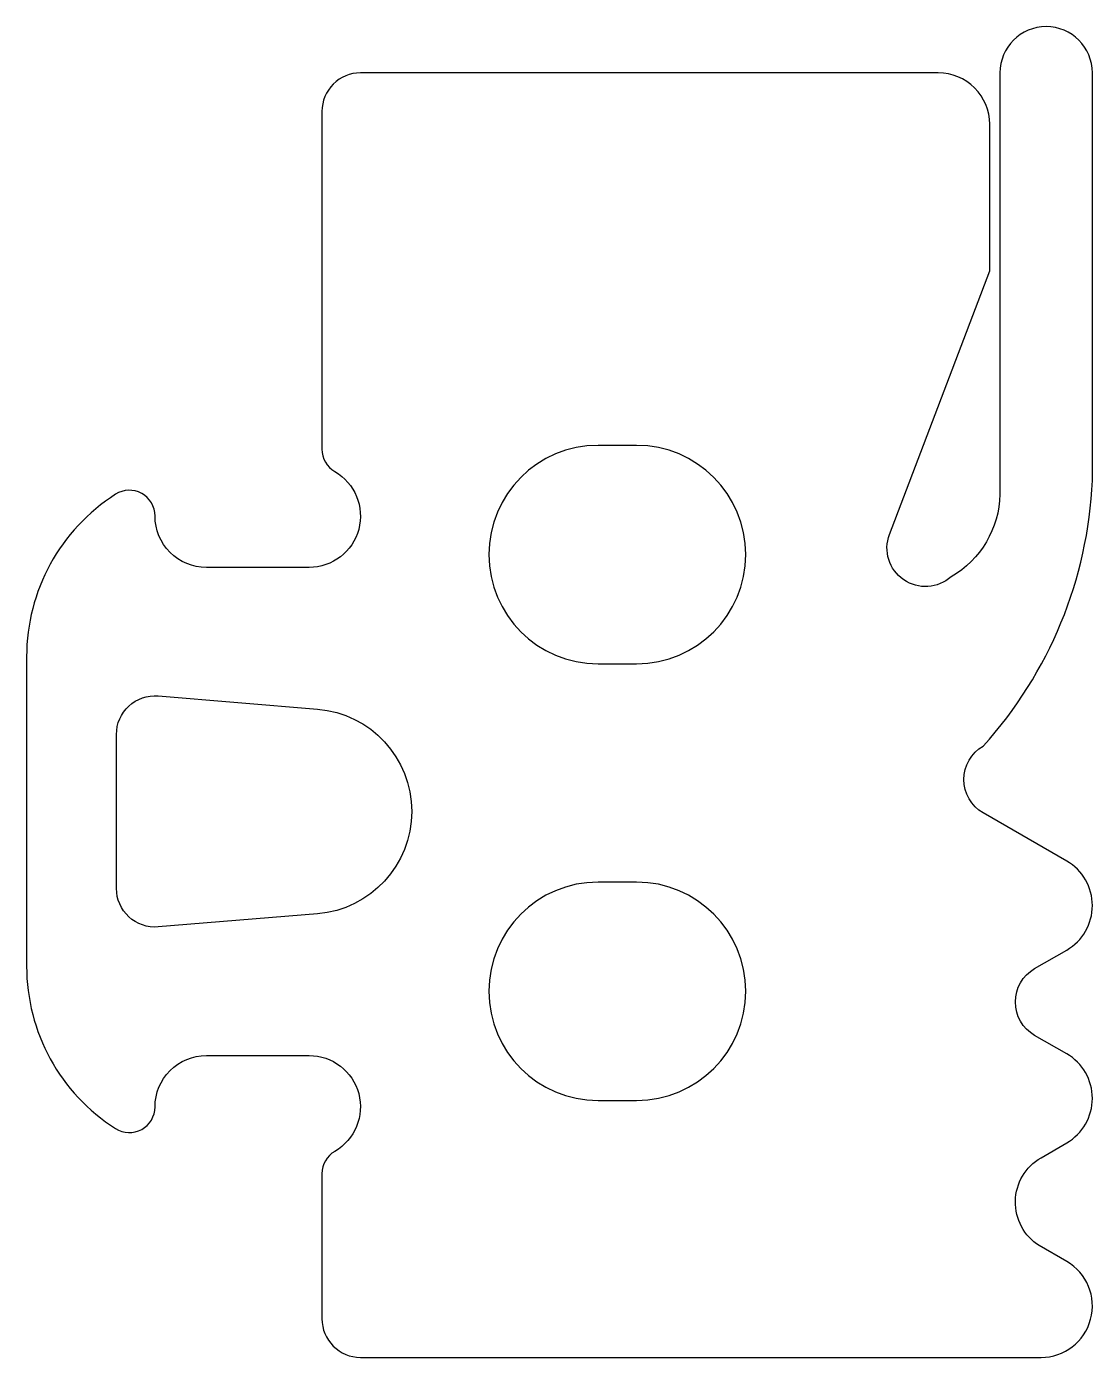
# Model space of a CAD drawing. Header units: millimetres. Extents: x -2.3 to 6, y -10 to 0.4.
import ezdxf

# ---------------------------------------------------------------- set-up
doc = ezdxf.new("R2010")
doc.units = ezdxf.units.MM

msp = doc.modelspace()

# ---------------------------------------------------------------- linework, layer by layer
for points in [[(0.3, 0, 0.414214), (0, -0.3), (0, -2.93, 0.267949), (0.1, -3.104, -0.767327), (-0.1, -3.85), (-0.9, -3.85, -0.414214), (-1.3, -3.45, 0.592453), (-1.608, -3.281, 0.255924), (-2.3, -4.545), (-2.3, -6.955, 0.255924), (-1.608, -8.219, 0.592453), (-1.3, -8.05, -0.414214), (-0.9, -7.65), (-0.1, -7.65, -0.767327), (0.1, -8.396, 0.267949), (0, -8.57), (0, -9.7, 0.414214), (0.3, -10), (5.6, -10, 0.767327), (5.8, -9.254), (5.586, -9.13, -0.56351), (5.6, -8.446), (5.8, -8.33, 0.57735), (5.8, -7.637), (5.55, -7.493, -0.57735), (5.55, -6.973), (5.8, -6.829, 0.57735), (5.8, -6.136), (5.15, -5.761, -0.57735), (5.15, -5.241, 0.174474), (6, -3.174), (6, 0, 1), (5.28, 0), (5.28, -3.281, -0.262074), (4.9, -3.923, -0.786113), (4.42, -3.593), (5.2, -1.542), (5.2, -0.4, 0.414214), (4.8, 0), (0.3, 0)], [(2.15, -4.6), (2.45, -4.6, 1), (2.45, -2.9), (2.15, -2.9, 1), (2.15, -4.6)], [(-0.035, -4.953, -0.921414), (-0.035, -6.547), (-1.276, -6.649, -0.438367), (-1.6, -6.35), (-1.6, -5.15, -0.438367), (-1.276, -4.851), (-0.035, -4.953)], [(2.15, -8), (2.45, -8, 1), (2.45, -6.3), (2.15, -6.3, 1), (2.15, -8)]]:
    msp.add_lwpolyline(points, format="xyb", close=True)

doc.saveas('drawing.dxf')
